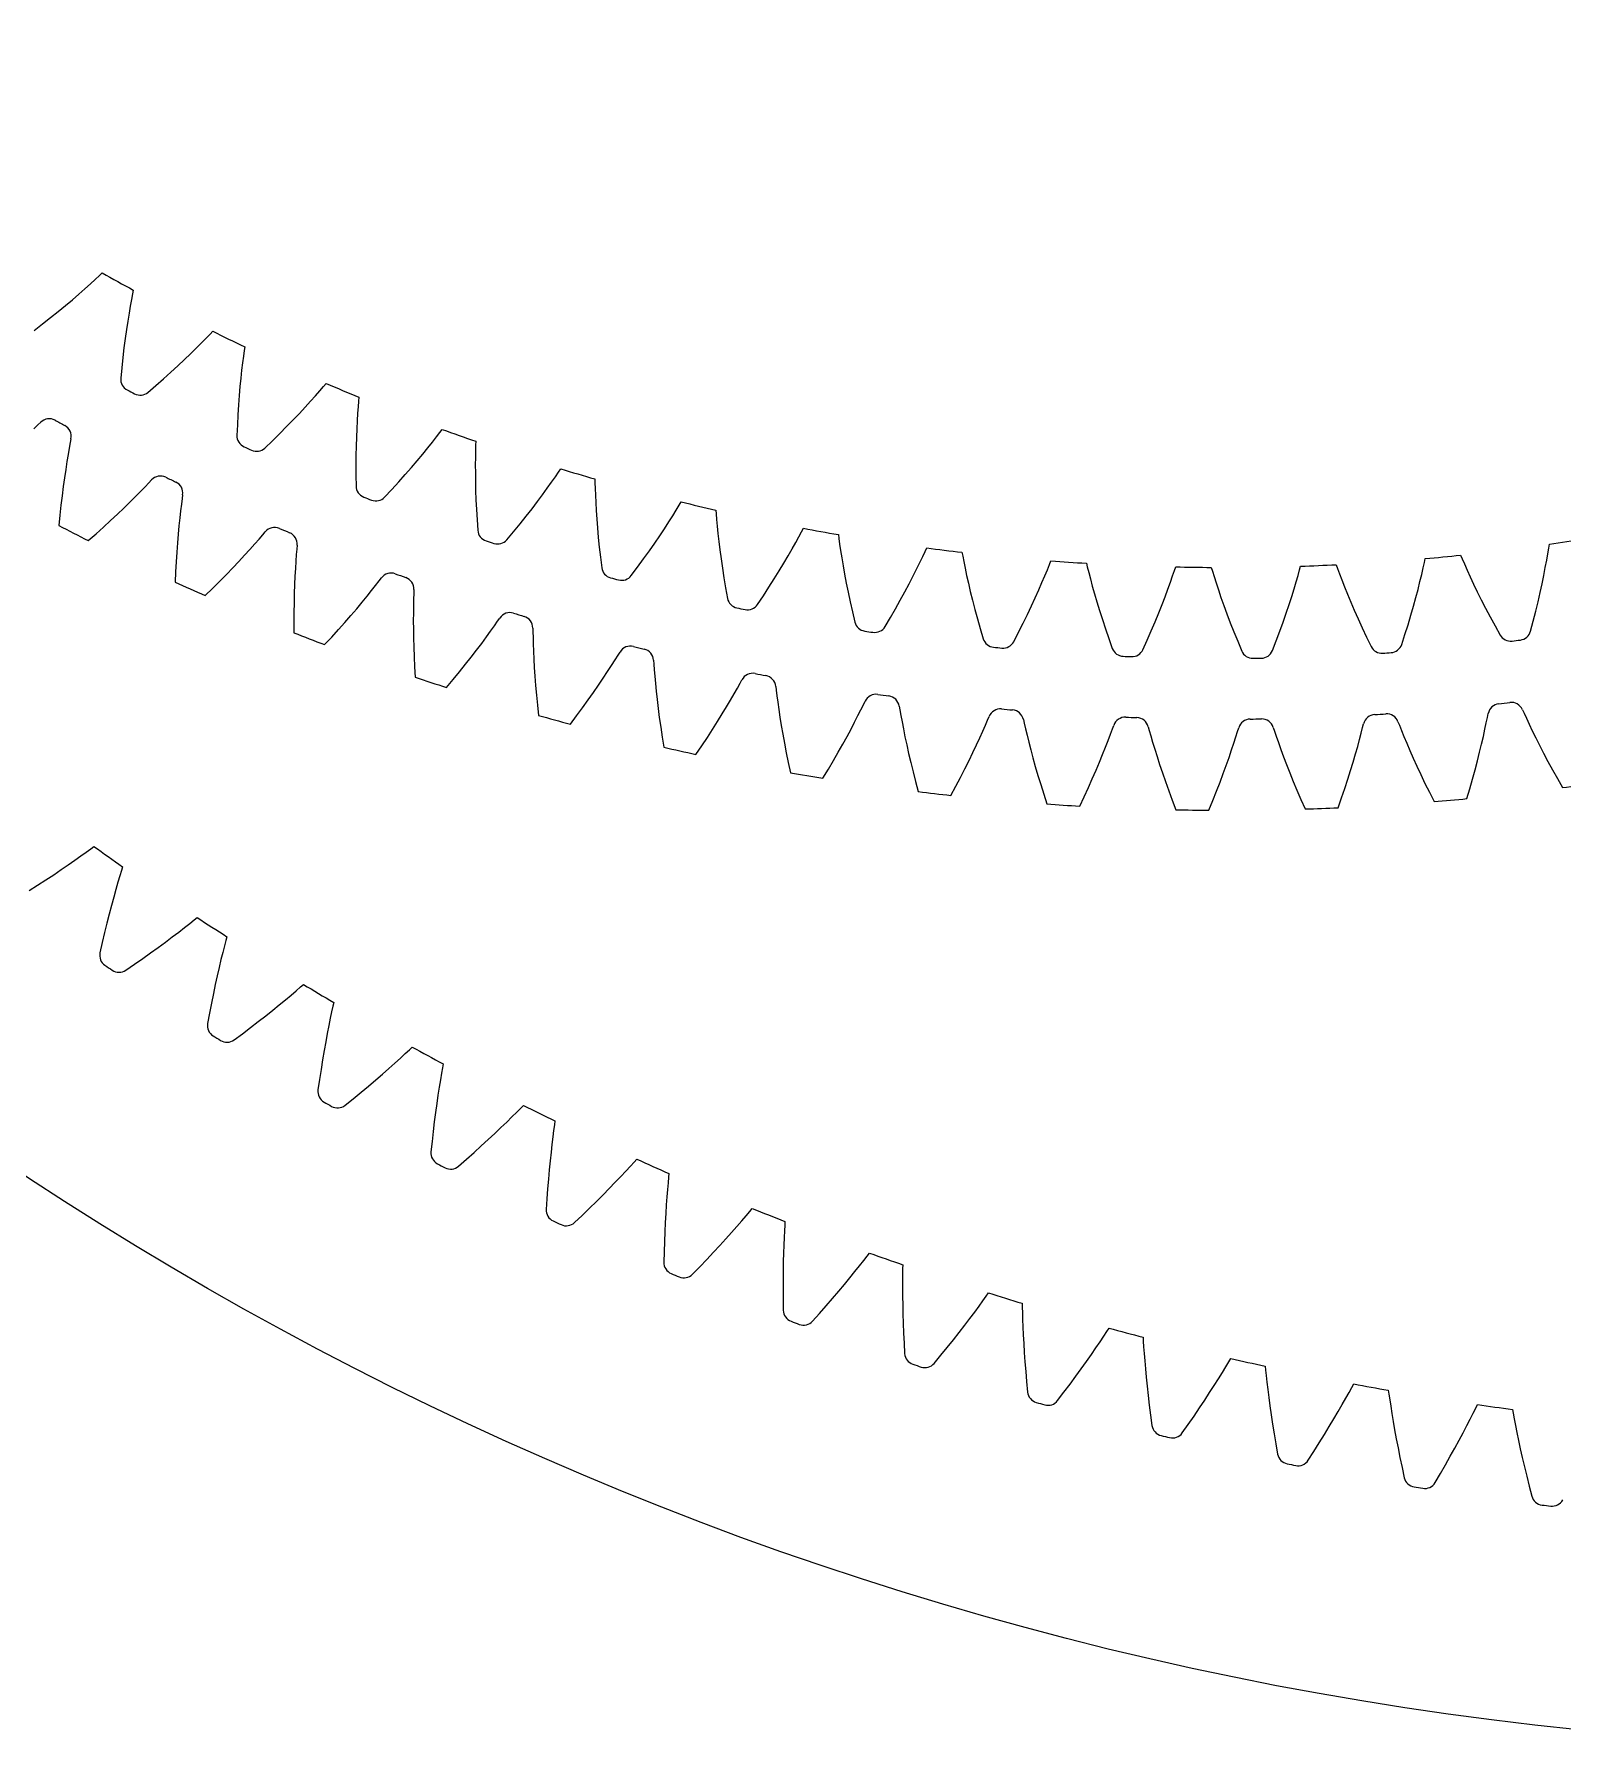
# Model space of a CAD drawing. Header units: millimetres. Extents: x -171 to 171, y -171 to 171.
# Drawn here: x -93.8 to -18.3, y -171.3 to -86.7 of the extents above; entities that cross this region are included whole.
import ezdxf

# ---------------------------------------------------------------- set-up
doc = ezdxf.new("R2010")
doc.units = ezdxf.units.MM

msp = doc.modelspace()

# ---------------------------------------------------------------- linework, layer by layer
at = {"layer": 'fixed_ring'}
for p, q in [((-91.271402, -127.067437), (-91.044057, -126.901667)), ((-91.044057, -126.901667), (-90.889363, -126.787711)), ((-92.507508, -127.935591), (-92.160746, -127.697453)), ((-92.160746, -127.697453), (-91.836834, -127.471285)), ((-91.836834, -127.471285), (-91.538772, -127.25987)), ((-91.538772, -127.25987), (-91.271402, -127.067437)), ((-89.472548, -127.791483), (-89.528756, -127.975214)), ((-93.666986, -128.703836), (-93.261938, -128.44018)), ((-93.261938, -128.44018), (-92.875068, -128.183683)), ((-92.875068, -128.183683), (-92.507508, -127.935591)), ((-89.702633, -128.560721), (-89.803242, -128.912026)), ((-89.609754, -128.244666), (-89.702633, -128.560721)), ((-89.528756, -127.975214), (-89.609754, -128.244666)), ((-94.089326, -128.973621), (-93.666986, -128.703836)), ((-89.909196, -129.292611), (-90.018865, -129.698721)), ((-89.803242, -128.912026), (-89.909196, -129.292611)), ((-90.131029, -130.127755), (-90.244718, -130.577792)), ((-90.018865, -129.698721), (-90.131029, -130.127755)), ((-85.92691, -130.420932), (-85.776868, -130.300917)), ((-90.359133, -131.047354), (-90.473595, -131.535261)), ((-90.244718, -130.577792), (-90.359133, -131.047354)), ((-87.011078, -131.260485), (-86.696413, -131.021619)), ((-86.696413, -131.021619), (-86.406992, -130.798521)), ((-86.406992, -130.798521), (-86.147484, -130.59561)), ((-86.147484, -130.59561), (-85.92691, -130.420932)), ((-90.473595, -131.535261), (-90.588705, -132.039735)), ((-88.476116, -132.325956), (-88.081871, -132.046405)), ((-88.081871, -132.046405), (-87.705504, -131.77473)), ((-87.705504, -131.77473), (-87.348098, -131.512221)), ((-87.348098, -131.512221), (-87.011078, -131.260485)), ((-84.520587, -132.025345), (-84.60715, -132.380372)), ((-84.440347, -131.705847), (-84.520587, -132.025345)), ((-84.370125, -131.433388), (-84.440347, -131.705847)), ((-84.321266, -131.247568), (-84.370125, -131.433388)), ((-89.313838, -132.905393), (-88.887397, -132.612318)), ((-88.887397, -132.612318), (-88.476116, -132.325956)), ((-84.69789, -132.764868), (-84.791327, -133.175018)), ((-84.60715, -132.380372), (-84.69789, -132.764868)), ((-84.886345, -133.608171), (-84.982052, -134.062373)), ((-84.791327, -133.175018), (-84.886345, -133.608171)), ((-80.887349, -133.917284), (-80.673894, -133.733976)), ((-80.673894, -133.733976), (-80.528743, -133.60809)), ((-85.077708, -134.536111), (-85.172683, -135.028184)), ((-84.982052, -134.062373), (-85.077708, -134.536111)), ((-82.050572, -134.880903), (-81.723827, -134.615968)), ((-81.723827, -134.615968), (-81.418908, -134.36478)), ((-81.418908, -134.36478), (-81.138585, -134.130352)), ((-81.138585, -134.130352), (-80.887349, -133.917284)), ((-79.036656, -134.496123), (-79.078089, -134.683738)), ((-85.172683, -135.028184), (-85.267646, -135.536836)), ((-83.145348, -135.738841), (-82.762528, -135.443837)), ((-82.762528, -135.443837), (-82.39726, -135.157414)), ((-82.39726, -135.157414), (-82.050572, -134.880903)), ((-79.204897, -135.281209), (-79.277277, -135.639397)), ((-79.137423, -134.958774), (-79.204897, -135.281209)), ((-79.078089, -134.683738), (-79.137423, -134.958774)), ((-83.959371, -136.351125), (-83.544919, -136.041328)), ((-83.544919, -136.041328), (-83.145348, -135.738841)), ((-79.352659, -136.027197), (-79.429716, -136.440737)), ((-79.277277, -135.639397), (-79.352659, -136.027197)), ((-79.507438, -136.877325), (-79.585012, -137.334973)), ((-79.429716, -136.440737), (-79.507438, -136.877325)), ((-75.741881, -137.250095), (-75.499315, -137.027208)), ((-75.499315, -137.027208), (-75.293316, -136.835558)), ((-75.293316, -136.835558), (-75.153284, -136.704001)), ((-79.661759, -137.81214), (-79.737095, -138.307599)), ((-79.585012, -137.334973), (-79.661759, -137.81214)), ((-76.623308, -138.03631), (-76.307354, -137.758595)), ((-76.307354, -137.758595), (-76.012662, -137.495483)), ((-76.012662, -137.495483), (-75.741881, -137.250095)), ((-73.709366, -137.998303), (-73.763968, -138.323166)), ((-73.661013, -137.721126), (-73.709366, -137.998303)), ((-73.627072, -137.532012), (-73.661013, -137.721126)), ((-79.737095, -138.307599), (-79.811761, -138.819624)), ((-77.68311, -138.937094), (-77.312321, -138.627104)), ((-77.312321, -138.627104), (-76.958729, -138.326386)), ((-76.958729, -138.326386), (-76.623308, -138.03631)), ((-73.82205, -138.683948), (-73.881955, -139.074439)), ((-73.763968, -138.323166), (-73.82205, -138.683948)), ((-78.472147, -139.581257), (-78.070339, -139.255228)), ((-78.070339, -139.255228), (-77.68311, -138.937094)), ((-73.94251, -139.490715), (-74.002814, -139.930049)), ((-73.881955, -139.074439), (-73.94251, -139.490715)), ((-69.793684, -139.720776), (-69.658993, -139.583755)), ((-74.062132, -140.390418), (-74.119848, -140.870259)), ((-74.002814, -139.930049), (-74.062132, -140.390418)), ((-70.770224, -140.683397), (-70.486225, -140.408777)), ((-70.486225, -140.408777), (-70.225414, -140.152818)), ((-70.225414, -140.152818), (-69.991901, -139.920464)), ((-69.991901, -139.920464), (-69.793684, -139.720776)), ((-68.127465, -140.540749), (-68.164759, -140.819629)), ((-68.101069, -140.350434), (-68.127465, -140.540749)), ((-74.175427, -141.368322), (-74.229677, -141.882911)), ((-74.119848, -140.870259), (-74.175427, -141.368322)), ((-71.739867, -141.591173), (-71.39851, -141.276636)), ((-71.39851, -141.276636), (-71.074887, -140.973454)), ((-71.074887, -140.973454), (-70.770224, -140.683397)), ((-68.206403, -141.146406), (-68.250096, -141.509212)), ((-68.164759, -140.819629), (-68.206403, -141.146406)), ((-72.860842, -142.590683), (-72.472314, -142.248937)), ((-72.472314, -142.248937), (-72.098039, -141.91566)), ((-72.098039, -141.91566), (-71.739867, -141.591173)), ((-68.294429, -141.901775), (-68.338386, -142.32013)), ((-68.250096, -141.509212), (-68.294429, -141.901775)), ((-64.183694, -142.385066), (-64.054557, -142.242799)), ((-68.381176, -142.761513), (-68.422145, -143.223877)), ((-68.338386, -142.32013), (-68.381176, -142.761513)), ((-64.848335, -143.100056), (-64.597906, -142.833931)), ((-64.597906, -142.833931), (-64.373815, -142.592476)), ((-64.373815, -142.592476), (-64.183694, -142.385066)), ((-62.467384, -142.946934), (-62.486192, -143.138147)), ((-68.460738, -143.705634), (-68.496471, -144.205512)), ((-68.422145, -143.223877), (-68.460738, -143.705634)), ((-65.725395, -144.003498), (-65.414082, -143.68769)), ((-65.414082, -143.68769), (-65.121191, -143.38575)), ((-65.121191, -143.38575), (-64.848335, -143.100056)), ((-62.54099, -143.746464), (-62.570224, -144.11072)), ((-62.51237, -143.41829), (-62.54099, -143.746464)), ((-62.486192, -143.138147), (-62.51237, -143.41829)), ((-68.496471, -144.205512), (-68.530221, -144.721851)), ((-66.759695, -145.017721), (-66.398966, -144.669828)), ((-66.398966, -144.669828), (-66.053977, -144.331358)), ((-66.053977, -144.331358), (-65.725395, -144.003498)), ((-62.598915, -144.504736), (-62.626206, -144.924507)), ((-62.570224, -144.11072), (-62.598915, -144.504736)), ((-58.472216, -144.824216), (-58.348837, -144.676927)), ((-67.13433, -145.374644), (-66.759695, -145.017721)), ((-62.651413, -145.367243), (-62.673968, -145.83087)), ((-62.626206, -144.924507), (-62.651413, -145.367243)), ((-59.369189, -145.86138), (-59.107906, -145.565065)), ((-59.107906, -145.565065), (-58.868255, -145.289194)), ((-58.868255, -145.289194), (-58.653941, -145.039021)), ((-58.653941, -145.039021), (-58.472216, -144.824216)), ((-56.746117, -145.509215), (-56.761136, -145.790177)), ((-56.734925, -145.317405), (-56.746117, -145.509215)), ((-62.693377, -146.31378), (-62.709209, -146.814684)), ((-62.673968, -145.83087), (-62.693377, -146.31378)), ((-59.948355, -146.502661), (-59.649843, -146.174726)), ((-59.649843, -146.174726), (-59.369189, -145.86138)), ((-56.776686, -146.119229), (-56.791416, -146.48436)), ((-56.761136, -145.790177), (-56.776686, -146.119229)), ((-62.709209, -146.814684), (-62.722404, -147.331956)), ((-60.941515, -147.557202), (-60.594902, -147.195243)), ((-60.594902, -147.195243), (-60.263643, -146.843325)), ((-60.263643, -146.843325), (-59.948355, -146.502661)), ((-56.815, -147.299729), (-56.822586, -147.743117)), ((-56.804419, -146.879204), (-56.815, -147.299729)), ((-56.791416, -146.48436), (-56.804419, -146.879204)), ((-53.045522, -147.514724), (-52.841323, -147.256229)), ((-52.841323, -147.256229), (-52.668282, -147.034369)), ((-52.668282, -147.034369), (-52.550856, -146.882291)), ((-61.301664, -147.928737), (-60.941515, -147.557202)), ((-56.822586, -147.743117), (-56.82669, -148.207274)), ((-53.791286, -148.43063), (-53.523311, -148.106374)), ((-53.523311, -148.106374), (-53.274016, -147.799905)), ((-53.274016, -147.799905), (-53.045522, -147.514724)), ((-50.920152, -147.93154), (-50.922607, -148.26095)), ((-50.916314, -147.650203), (-50.920152, -147.93154)), ((-50.912756, -147.4581), (-50.916314, -147.650203)), ((-56.82669, -148.207274), (-56.826886, -148.690574)), ((-56.826886, -148.690574), (-56.822791, -149.191711)), ((-54.37802, -149.123103), (-54.076525, -148.770173)), ((-54.076525, -148.770173), (-53.791286, -148.43063)), ((-50.922607, -148.26095), (-50.922809, -148.626378)), ((-50.922809, -148.626378), (-50.920104, -149.021427)), ((-50.920104, -149.021427), (-50.913958, -149.44204)), ((-46.945152, -149.240595), (-46.781068, -149.01203)), ((-46.781068, -149.01203), (-46.669781, -148.855405)), ((-56.822791, -149.191711), (-56.81541, -149.709099)), ((-55.372067, -150.248925), (-55.026975, -149.863366)), ((-55.026975, -149.863366), (-54.695026, -149.487912)), ((-54.695026, -149.487912), (-54.37802, -149.123103)), ((-50.913958, -149.44204), (-50.90391, -149.885379)), ((-47.592802, -150.117181), (-47.355888, -149.801043)), ((-47.355888, -149.801043), (-47.138913, -149.507004)), ((-47.138913, -149.507004), (-46.945152, -149.240595)), ((-45.010085, -149.365633), (-45.006002, -149.557725)), ((-45.006002, -149.557725), (-44.998651, -149.838993)), ((-44.998651, -149.838993), (-44.988009, -150.16824)), ((-50.90391, -149.885379), (-50.889558, -150.349332)), ((-50.889558, -150.349332), (-50.870539, -150.832258)), ((-48.119188, -150.802449), (-47.847674, -150.451834)), ((-47.847674, -150.451834), (-47.592802, -150.117181)), ((-44.988009, -150.16824), (-44.973682, -150.533387)), ((-44.973682, -150.533387), (-44.955274, -150.928016)), ((-40.819884, -150.754073), (-40.714912, -150.593147)), ((-50.870539, -150.832258), (-50.846524, -151.332836)), ((-50.846524, -151.332836), (-50.81858, -151.849522)), ((-49.025425, -151.932564), (-48.708666, -151.54421)), ((-48.708666, -151.54421), (-48.406413, -151.167087)), ((-48.406413, -151.167087), (-48.119188, -150.802449)), ((-44.955274, -150.928016), (-44.93241, -151.348052)), ((-44.93241, -151.348052), (-44.904745, -151.790641)), ((-41.362881, -151.565315), (-41.157767, -151.262882)), ((-41.157767, -151.262882), (-40.974751, -150.98898)), ((-40.974751, -150.98898), (-40.819884, -150.754073)), ((-39.036242, -151.036988), (-39.024526, -151.228767)), ((-39.024526, -151.228767), (-39.005999, -151.509519)), ((-39.005999, -151.509519), (-38.982275, -151.838083)), ((-49.354916, -152.331538), (-49.025425, -151.932564)), ((-44.904745, -151.790641), (-44.871959, -152.253657)), ((-44.871959, -152.253657), (-44.833756, -152.735445)), ((-42.085765, -152.596276), (-41.828405, -152.235143)), ((-41.828405, -152.235143), (-41.587039, -151.890622)), ((-41.587039, -151.890622), (-41.362881, -151.565315)), ((-38.982275, -151.838083), (-38.953443, -152.202372)), ((-38.953443, -152.202372), (-38.91936, -152.595957)), ((-34.93956, -152.498621), (-34.794155, -152.257743)), ((-34.794155, -152.257743), (-34.695664, -152.092771)), ((-44.833756, -152.735445), (-44.789859, -153.234672)), ((-44.789859, -153.234672), (-44.741395, -153.749839)), ((-42.645287, -153.360886), (-42.358267, -152.972044)), ((-42.358267, -152.972044), (-42.085765, -152.596276)), ((-38.91936, -152.595957), (-38.879815, -153.014752)), ((-38.879815, -153.014752), (-38.834577, -153.455891)), ((-35.515518, -153.423892), (-35.30447, -153.089931)), ((-35.30447, -153.089931), (-35.111543, -152.779583)), ((-35.111543, -152.779583), (-34.93956, -152.498621)), ((-33.000676, -152.469523), (-32.981344, -152.660684)), ((-32.981344, -152.660684), (-32.951671, -152.940478)), ((-32.951671, -152.940478), (-32.914903, -153.267839)), ((-43.259725, -154.173284), (-42.946356, -153.761526)), ((-42.946356, -153.761526), (-42.645287, -153.360886)), ((-38.834577, -153.455891), (-38.783409, -153.917238)), ((-38.783409, -153.917238), (-38.726081, -154.397126)), ((-35.985796, -154.148816), (-35.742997, -153.777738)), ((-35.742997, -153.777738), (-35.515518, -153.423892)), ((-32.914903, -153.267839), (-32.871611, -153.630693)), ((-32.871611, -153.630693), (-32.821907, -154.022612)), ((-32.821907, -154.022612), (-32.765744, -154.439504)), ((-29.190236, -154.372481), (-29.0098, -154.054707)), ((-29.0098, -154.054707), (-28.849123, -153.76713)), ((-28.849123, -153.76713), (-28.713409, -153.520662)), ((-28.713409, -153.520662), (-28.621555, -153.351904)), ((-26.912929, -153.660972), (-26.886012, -153.851213)), ((-26.886012, -153.851213), (-26.845238, -154.129606)), ((-38.726081, -154.397126), (-38.662371, -154.894213)), ((-38.662371, -154.894213), (-38.593464, -155.407045)), ((-36.79938, -155.347359), (-36.514477, -154.935066)), ((-36.514477, -154.935066), (-36.243143, -154.535121)), ((-36.243143, -154.535121), (-35.985796, -154.148816)), ((-32.765744, -154.439504), (-32.703002, -154.878496)), ((-32.703002, -154.878496), (-32.633533, -155.337444)), ((-29.601071, -155.077177), (-29.38784, -154.714568)), ((-29.38784, -154.714568), (-29.190236, -154.372481)), ((-26.845238, -154.129606), (-26.795485, -154.455247)), ((-26.795485, -154.455247), (-26.737801, -154.816093)), ((-26.737801, -154.816093), (-26.672556, -155.205726)), ((-22.862186, -155.08624), (-22.71307, -154.792502)), ((-22.71307, -154.792502), (-22.587262, -154.540833)), ((-22.587262, -154.540833), (-22.502189, -154.368557)), ((-20.782626, -154.609451), (-20.748168, -154.798472)), ((-20.748168, -154.798472), (-20.696359, -155.075024)), ((-37.096131, -155.77125), (-36.79938, -155.347359)), ((-32.633533, -155.337444), (-32.557172, -155.814673)), ((-30.070711, -155.853846), (-29.828926, -155.457615)), ((-29.828926, -155.457615), (-29.601071, -155.077177)), ((-26.672556, -155.205726), (-26.599863, -155.620056)), ((-26.599863, -155.620056), (-26.519718, -156.056206)), ((-23.41234, -156.131408), (-23.213694, -155.760608)), ((-23.213694, -155.760608), (-23.029847, -155.410935)), ((-23.029847, -155.410935), (-22.862186, -155.08624)), ((-20.696359, -155.075024), (-20.633698, -155.398429)), ((-20.633698, -155.398429), (-20.561714, -155.756697)), ((-20.561714, -155.756697), (-20.481029, -156.143428)), ((-32.557172, -155.814673), (-32.47375, -156.308835)), ((-32.47375, -156.308835), (-32.38451, -156.818522)), ((-30.594217, -156.687556), (-30.32593, -156.264262)), ((-30.32593, -156.264262), (-30.070711, -155.853846)), ((-26.519718, -156.056206), (-26.432058, -156.512029)), ((-26.432058, -156.512029), (-26.336784, -156.985845)), ((-23.850731, -156.926134), (-23.62489, -156.520604)), ((-23.62489, -156.520604), (-23.41234, -156.131408)), ((-20.481029, -156.143428), (-20.391921, -156.55454)), ((-20.391921, -156.55454), (-20.294501, -156.987159)), ((-30.873881, -157.12291), (-30.594217, -156.687556)), ((-26.336784, -156.985845), (-26.233782, -157.4763)), ((-26.233782, -157.4763), (-26.124348, -157.982036)), ((-24.340678, -157.779998), (-24.089432, -157.346373)), ((-24.089432, -157.346373), (-23.850731, -156.926134)), ((-20.294501, -156.987159), (-20.188788, -157.439137)), ((-20.188788, -157.439137), (-20.074752, -157.90879)), ((-24.602813, -158.226126), (-24.340678, -157.779998)), ((-20.074752, -157.90879), (-19.952333, -158.394762)), ((-19.952333, -158.394762), (-19.822879, -158.895748))]:
    msp.add_line(p, q, dxfattribs=at)
for centre, radius, start, end in [((0, 0), 156, 234.364678, 235.002411), ((0, 0), 156, 236.643159, 237.280892), ((-90.00198, -132.165251), 0.6, 167.924982, 235.745894), ((0, 0), 160.5, 235.745894, 235.899676), ((-89.646924, -132.406341), 0.6, 235.899676, 303.720588), ((0, 0), 156, 238.92164, 239.559373), ((-84.676395, -135.638926), 0.6, 170.203463, 238.024375), ((0, 0), 160.5, 238.024375, 238.178157), ((-84.312034, -135.865709), 0.6, 238.178157, 305.999069), ((0, 0), 156, 241.200121, 241.837854), ((-79.216918, -138.898128), 0.6, 172.481944, 240.302856), ((0, 0), 160.5, 240.302856, 240.456638), ((-78.84383, -139.110246), 0.6, 240.456638, 308.27755), ((0, 0), 156, 243.478602, 244.116335), ((-73.632184, -141.937703), 0.6, 174.760425, 242.581337), ((0, 0), 156, 245.757083, 246.394816), ((0, 0), 160.5, 242.581337, 242.735119), ((-73.250957, -142.134821), 0.6, 242.735119, 310.556031), ((-67.931022, -144.752846), 0.6, 177.038906, 244.859818), ((0, 0), 156, 248.035564, 248.673297), ((0, 0), 160.5, 244.859818, 245.0136), ((-67.542259, -144.934651), 0.6, 245.0136, 312.834512), ((0, 0), 156, 250.314045, 250.951778), ((-62.122446, -147.339104), 0.6, 179.317387, 247.138299), ((0, 0), 160.5, 247.138299, 247.292081), ((-61.726764, -147.505311), 0.6, 247.292081, 315.112993), ((0, 0), 156, 252.592526, 253.230259), ((-56.215643, -149.69239), 0.6, 181.595868, 249.41678), ((0, 0), 160.5, 249.41678, 249.570562), ((-55.813665, -149.842733), 0.6, 249.570562, 317.391474), ((0, 0), 156, 254.871007, 255.50874), ((-50.219951, -151.80898), 0.6, 183.874349, 251.695261), ((0, 0), 160.5, 251.695261, 251.849043), ((-49.812314, -151.943224), 0.6, 251.849043, 319.669955), ((0, 0), 156, 257.149488, 257.787221), ((-44.144851, -153.68553), 0.6, 186.15283, 253.973742), ((0, 0), 156, 259.427969, 260.065702), ((0, 0), 160.5, 253.973742, 254.127524), ((-43.732199, -153.803462), 0.6, 254.127524, 321.948436), ((0, 0), 156, 261.70645, 262.344183), ((-37.999949, -155.319071), 0.6, 188.431311, 256.252223), ((-37.582935, -155.420504), 0.6, 256.406005, 324.226917), ((0, 0), 160.5, 256.252223, 256.406005), ((-31.794961, -156.707021), 0.6, 190.709792, 258.530704), ((0, 0), 160.5, 258.530704, 258.684486), ((-31.374244, -156.791795), 0.6, 258.684486, 326.505398), ((-25.539699, -157.847185), 0.6, 192.988273, 260.809185), ((-25.115944, -157.915165), 0.6, 260.962967, 328.783879), ((0, 0), 160.5, 260.809185, 260.962967), ((-19.244053, -158.73776), 0.6, 195.266754, 263.087666), ((-18.817931, -158.788839), 0.6, 263.241448, 331.06236), ((0, 0), 160.5, 263.087666, 263.241448)]:
    msp.add_arc(centre, radius, start, end, dxfattribs=at)
at = {"layer": 'outer'}
msp.add_circle((0, 0), 171.326572, dxfattribs=at)
at = {"layer": 'thin_ring_external'}
for p, q in [((-93.655137, -105.95829), (-93.516293, -105.82913)), ((-93.855875, -106.148371), (-93.655137, -105.95829)), ((-92.021755, -106.641834), (-92.054696, -106.828582)), ((-92.161626, -107.419265), (-92.221156, -107.773736)), ((-92.105129, -107.100397), (-92.161626, -107.419265)), ((-92.054696, -106.828582), (-92.105129, -107.100397)), ((-92.281884, -108.157785), (-92.342506, -108.567613)), ((-92.221156, -107.773736), (-92.281884, -108.157785)), ((-92.402013, -109.000581), (-92.459582, -109.454737)), ((-92.342506, -108.567613), (-92.402013, -109.000581)), ((-88.584458, -109.247681), (-88.359102, -109.015122)), ((-88.359102, -109.015122), (-88.168332, -108.81504)), ((-88.168332, -108.81504), (-88.036263, -108.678959)), ((-92.514521, -109.928568), (-92.566231, -110.420866)), ((-92.459582, -109.454737), (-92.514521, -109.928568)), ((-89.725342, -110.368722), (-89.409268, -110.066894)), ((-89.409268, -110.066894), (-89.112603, -109.777716)), ((-89.112603, -109.777716), (-88.836895, -109.503551)), ((-88.836895, -109.503551), (-88.584458, -109.247681)), ((-86.562028, -109.876512), (-86.60217, -110.197849)), ((-86.525541, -109.602477), (-86.562028, -109.876512)), ((-86.502178, -109.41429), (-86.525541, -109.602477)), ((-92.566231, -110.420866), (-92.614182, -110.930636)), ((-90.411592, -111.003449), (-90.059723, -110.681389)), ((-90.059723, -110.681389), (-89.725342, -110.368722)), ((-86.643523, -110.554898), (-86.684562, -110.941546)), ((-86.60217, -110.197849), (-86.643523, -110.554898)), ((-91.16541, -111.671154), (-90.780319, -111.333708)), ((-90.780319, -111.333708), (-90.411592, -111.003449)), ((-86.724179, -111.353935), (-86.7615, -111.789377)), ((-86.684562, -110.941546), (-86.724179, -111.353935)), ((-82.936309, -111.841227), (-82.723122, -111.597466)), ((-82.723122, -111.597466), (-82.542816, -111.387903)), ((-82.542816, -111.387903), (-82.417868, -111.245256)), ((-86.795805, -112.24588), (-86.826478, -112.721898)), ((-86.7615, -111.789377), (-86.795805, -112.24588)), ((-83.718213, -112.701487), (-83.436701, -112.397538)), ((-83.436701, -112.397538), (-83.175352, -112.109653)), ((-83.175352, -112.109653), (-82.936309, -111.841227)), ((-80.884409, -112.365972), (-80.908091, -112.688939)), ((-80.861961, -112.090432), (-80.884409, -112.365972)), ((-80.848238, -111.901298), (-80.861961, -112.090432)), ((-86.852984, -113.216194), (-86.874844, -113.727748)), ((-86.826478, -112.721898), (-86.852984, -113.216194)), ((-84.671408, -113.688), (-84.336443, -113.348394)), ((-84.336443, -113.348394), (-84.018463, -113.01906)), ((-84.018463, -113.01906), (-83.718213, -112.701487)), ((-80.952402, -113.435874), (-80.97091, -113.849747)), ((-80.931158, -113.047634), (-80.952402, -113.435874)), ((-80.908091, -112.688939), (-80.931158, -113.047634)), ((-85.39015, -114.393325), (-85.022792, -114.036656)), ((-85.022792, -114.036656), (-84.671408, -113.688)), ((-80.985949, -114.286527), (-80.996899, -114.744186)), ((-80.97091, -113.849747), (-80.985949, -114.286527)), ((-77.388124, -114.423275), (-77.163099, -114.142993)), ((-77.163099, -114.142993), (-76.962637, -113.888664)), ((-76.962637, -113.888664), (-76.793267, -113.670168)), ((-76.793267, -113.670168), (-76.675765, -113.521328)), ((-75.078733, -114.285955), (-75.087082, -114.562283)), ((-75.074685, -114.096367), (-75.078733, -114.285955)), ((-80.996899, -114.744186), (-81.003227, -115.22115)), ((-78.183701, -115.374545), (-77.900058, -115.042056)), ((-77.900058, -115.042056), (-77.634433, -114.724129)), ((-77.634433, -114.724129), (-77.388124, -114.423275)), ((-75.094242, -114.886038), (-75.098964, -115.245442)), ((-75.087082, -114.562283), (-75.094242, -114.886038)), ((-81.003227, -115.22115), (-81.004458, -115.716154)), ((-81.004458, -115.716154), (-81.00017, -116.228157)), ((-78.801638, -116.075952), (-78.48445, -115.719685)), ((-78.48445, -115.719685), (-78.183701, -115.374545)), ((-75.098964, -115.245442), (-75.100356, -115.63426)), ((-75.100356, -115.63426), (-75.097708, -116.048539)), ((-71.279891, -116.146973), (-71.092676, -115.88274)), ((-71.092676, -115.88274), (-70.934683, -115.655881)), ((-70.934683, -115.655881), (-70.824935, -115.501235)), ((-69.196581, -115.993772), (-69.190943, -116.183319)), ((-79.483428, -116.817056), (-79.13476, -116.442095)), ((-79.13476, -116.442095), (-78.801638, -116.075952)), ((-75.097708, -116.048539), (-75.090425, -116.485517)), ((-75.090425, -116.485517), (-75.077993, -116.943138)), ((-71.969982, -117.082492), (-71.720937, -116.751417)), ((-71.720937, -116.751417), (-71.490311, -116.438379)), ((-71.490311, -116.438379), (-71.279891, -116.146973)), ((-69.190943, -116.183319), (-69.185172, -116.459713)), ((-69.185172, -116.459713), (-69.175792, -116.783411)), ((-69.175792, -116.783411), (-69.162157, -117.142588)), ((-75.077993, -116.943138), (-75.059958, -117.419802)), ((-75.059958, -117.419802), (-75.035913, -117.914224)), ((-72.519011, -117.789077), (-72.236277, -117.429031)), ((-72.236277, -117.429031), (-71.969982, -117.082492)), ((-69.162157, -117.142588), (-69.143694, -117.53097)), ((-69.143694, -117.53097), (-69.119895, -117.944573)), ((-65.302032, -117.847939), (-65.128554, -117.574491)), ((-65.128554, -117.574491), (-64.982351, -117.339861)), ((-64.982351, -117.339861), (-64.880642, -117.179813)), ((-63.229263, -117.588562), (-63.213954, -117.777575)), ((-75.035913, -117.914224), (-75.005486, -118.42534)), ((-73.131587, -118.54375), (-72.817594, -118.161076)), ((-72.817594, -118.161076), (-72.519011, -117.789077)), ((-69.119895, -117.944573), (-69.090309, -118.380609)), ((-69.090309, -118.380609), (-69.054527, -118.836998)), ((-65.943455, -118.817474), (-65.71164, -118.474115)), ((-65.71164, -118.474115), (-65.497299, -118.149709)), ((-65.497299, -118.149709), (-65.302032, -117.847939)), ((-63.213954, -117.777575), (-63.194078, -118.053313)), ((-63.194078, -118.053313), (-63.168181, -118.37611)), ((-63.168181, -118.37611), (-63.136224, -118.734122)), ((-73.460653, -118.936025), (-73.131587, -118.54375)), ((-69.054527, -118.836998), (-69.012177, -119.31212)), ((-69.012177, -119.31212), (-68.962918, -119.804669)), ((-66.45569, -119.551171), (-66.191709, -119.177158)), ((-66.191709, -119.177158), (-65.943455, -118.817474)), ((-63.136224, -118.734122), (-63.097954, -119.121055)), ((-63.097954, -119.121055), (-63.053068, -119.532903)), ((-59.424723, -119.552799), (-59.245119, -119.241453)), ((-59.245119, -119.241453), (-59.085829, -118.959504)), ((-59.085829, -118.959504), (-58.951797, -118.717714)), ((-58.951797, -118.717714), (-58.858394, -118.552682)), ((-57.188298, -118.876578), (-57.163358, -119.064562)), ((-57.163358, -119.064562), (-57.129428, -119.338926)), ((-57.129428, -119.338926), (-57.087083, -119.659979)), ((-68.962918, -119.804669), (-68.906433, -120.313564)), ((-67.028932, -120.336138), (-66.734889, -119.93793)), ((-66.734889, -119.93793), (-66.45569, -119.551171)), ((-63.053068, -119.532903), (-63.001256, -119.96686)), ((-63.001256, -119.96686), (-62.942217, -120.420827)), ((-59.8362, -120.242475), (-59.622219, -119.887726)), ((-59.622219, -119.887726), (-59.424723, -119.552799)), ((-57.087083, -119.659979), (-57.036887, -120.015893)), ((-57.036887, -120.015893), (-56.97891, -120.400366)), ((-53.124954, -120.323879), (-52.980268, -120.034165)), ((-52.980268, -120.034165), (-52.858757, -119.785847)), ((-52.858757, -119.785847), (-52.773901, -119.61626)), ((-51.089446, -119.854458), (-51.05494, -120.040923)), ((-51.05494, -120.040923), (-51.007045, -120.313196)), ((-22.015977, -120.411791), (-21.97672, -120.226268)), ((-20.286731, -120.031167), (-20.206234, -120.202865)), ((-20.206234, -120.202865), (-20.091104, -120.454205)), ((-67.337539, -120.744704), (-67.028932, -120.336138)), ((-62.942217, -120.420827), (-62.875662, -120.893166)), ((-62.875662, -120.893166), (-62.801317, -121.382557)), ((-60.56939, -121.40188), (-60.310304, -121.00137)), ((-60.310304, -121.00137), (-60.065764, -120.614366)), ((-60.065764, -120.614366), (-59.8362, -120.242475)), ((-56.97891, -120.400366), (-56.913053, -120.809386)), ((-56.913053, -120.809386), (-56.839151, -121.24013)), ((-53.664151, -121.353776), (-53.468563, -120.988565)), ((-53.468563, -120.988565), (-53.288425, -120.64399)), ((-53.288425, -120.64399), (-53.124954, -120.323879)), ((-51.007045, -120.313196), (-50.948362, -120.631669)), ((-50.948362, -120.631669), (-50.880059, -120.984555)), ((-50.880059, -120.984555), (-50.802526, -121.365567)), ((-46.957502, -121.092395), (-46.827798, -120.79567)), ((-46.827798, -120.79567), (-46.719124, -120.541472)), ((-46.719124, -120.541472), (-46.643039, -120.367774)), ((-44.948618, -120.519651), (-44.904636, -120.704111)), ((-44.904636, -120.704111), (-44.842901, -120.973584)), ((-44.842901, -120.973584), (-44.768034, -121.288645)), ((-40.64447, -121.242033), (-40.548918, -120.982618)), ((-40.548918, -120.982618), (-40.481801, -120.805261)), ((-38.781836, -120.870422), (-38.728492, -121.052396)), ((-38.728492, -121.052396), (-38.653079, -121.318365)), ((-34.364236, -121.108134), (-34.306262, -120.927582)), ((-32.605187, -120.905857), (-32.542621, -121.084869)), ((-28.249808, -121.185501), (-28.181212, -120.917693)), ((-28.181212, -120.917693), (-28.132533, -120.734416)), ((-26.434786, -120.625861), (-26.363162, -120.801446)), ((-26.363162, -120.801446), (-26.261016, -121.058337)), ((-26.261016, -121.058337), (-26.138932, -121.358277)), ((-22.2149, -121.350649), (-22.137607, -120.999623)), ((-22.137607, -120.999623), (-22.07081, -120.682753)), ((-22.07081, -120.682753), (-22.015977, -120.411791)), ((-20.091104, -120.454205), (-19.953865, -120.74752)), ((-19.953865, -120.74752), (-19.798622, -121.071702)), ((-19.798622, -121.071702), (-19.627343, -121.420765)), ((-62.801317, -121.382557), (-62.718922, -121.887905)), ((-61.130061, -122.238373), (-60.842717, -121.814582)), ((-60.842717, -121.814582), (-60.56939, -121.40188)), ((-56.839151, -121.24013), (-56.757009, -121.690491)), ((-56.757009, -121.690491), (-56.666423, -122.158816)), ((-54.098886, -122.13589), (-53.874426, -121.736904)), ((-53.874426, -121.736904), (-53.664151, -121.353776)), ((-50.802526, -121.365567), (-50.71587, -121.77069)), ((-50.71587, -121.77069), (-50.62007, -122.1971)), ((-47.443408, -122.14848), (-47.266723, -121.773758)), ((-47.266723, -121.773758), (-47.104415, -121.420435)), ((-47.104415, -121.420435), (-46.957502, -121.092395)), ((-44.768034, -121.288645), (-44.681801, -121.637583)), ((-44.681801, -121.637583), (-44.584914, -122.014139)), ((-41.032882, -122.241257), (-40.888826, -121.880108)), ((-40.888826, -121.880108), (-40.758854, -121.544994)), ((-40.758854, -121.544994), (-40.64447, -121.242033)), ((-38.653079, -121.318365), (-38.562222, -121.629192)), ((-38.562222, -121.629192), (-38.458284, -121.973272)), ((-34.657874, -122.021809), (-34.545183, -121.680496)), ((-34.545183, -121.680496), (-34.446417, -121.37209)), ((-34.446417, -121.37209), (-34.364236, -121.108134)), ((-32.542621, -121.084869), (-32.453726, -121.346641)), ((-32.453726, -121.346641), (-32.347116, -121.652423)), ((-32.347116, -121.652423), (-32.225745, -121.990747)), ((-28.534286, -122.219128), (-28.427814, -121.845169)), ((-28.427814, -121.845169), (-28.332698, -121.498547)), ((-28.332698, -121.498547), (-28.249808, -121.185501)), ((-26.138932, -121.358277), (-26.000444, -121.689962)), ((-26.000444, -121.689962), (-25.847212, -122.047315)), ((-22.399112, -122.132335), (-22.302139, -121.729557)), ((-22.302139, -121.729557), (-22.2149, -121.350649)), ((-19.627343, -121.420765), (-19.441146, -121.790852)), ((-19.441146, -121.790852), (-19.240723, -122.179225)), ((-56.666423, -122.158816), (-56.567187, -122.643773)), ((-56.567187, -122.643773), (-56.459096, -123.144254)), ((-54.589082, -122.975227), (-54.337184, -122.549107)), ((-54.337184, -122.549107), (-54.098886, -122.13589)), ((-50.62007, -122.1971), (-50.51504, -122.642678)), ((-50.51504, -122.642678), (-50.400659, -123.105767)), ((-47.837641, -122.951771), (-47.633847, -122.541844)), ((-47.633847, -122.541844), (-47.443408, -122.14848)), ((-44.584914, -122.014139), (-44.477686, -122.414309)), ((-44.477686, -122.414309), (-44.360238, -122.835271)), ((-41.360308, -123.027087), (-41.190203, -122.624512)), ((-41.190203, -122.624512), (-41.032882, -122.241257)), ((-38.458284, -121.973272), (-38.342297, -122.34439)), ((-38.342297, -122.34439), (-38.214775, -122.738563)), ((-38.214775, -122.738563), (-38.075986, -123.152978)), ((-34.920848, -122.780631), (-34.783301, -122.389843)), ((-34.783301, -122.389843), (-34.657874, -122.021809)), ((-32.225745, -121.990747), (-32.09096, -122.355458)), ((-32.09096, -122.355458), (-31.943478, -122.742606)), ((-31.943478, -122.742606), (-31.78371, -123.149394)), ((-28.779859, -123.034254), (-28.651699, -122.616429)), ((-28.651699, -122.616429), (-28.534286, -122.219128)), ((-25.847212, -122.047315), (-25.680155, -122.426427)), ((-25.680155, -122.426427), (-25.499824, -122.824527)), ((-22.622146, -122.998909), (-22.505771, -122.556158)), ((-22.505771, -122.556158), (-22.399112, -122.132335)), ((-19.240723, -122.179225), (-19.026526, -122.583813)), ((-19.026526, -122.583813), (-18.798859, -123.002981)), ((-54.854411, -123.413137), (-54.589082, -122.975227)), ((-50.400659, -123.105767), (-50.27679, -123.585024)), ((-50.27679, -123.585024), (-50.143285, -124.079333)), ((-48.284341, -123.815043), (-48.05453, -123.376616)), ((-48.05453, -123.376616), (-47.837641, -122.951771)), ((-44.360238, -122.835271), (-44.232593, -123.274905)), ((-44.232593, -123.274905), (-44.094716, -123.73155)), ((-41.737818, -123.882251), (-41.542905, -123.446885)), ((-41.542905, -123.446885), (-41.360308, -123.027087)), ((-38.075986, -123.152978), (-37.92606, -123.585522)), ((-37.92606, -123.585522), (-37.765046, -124.03453)), ((-35.403527, -124.06469), (-35.231099, -123.61994)), ((-35.231099, -123.61994), (-35.070175, -123.191367)), ((-35.070175, -123.191367), (-34.920848, -122.780631)), ((-31.78371, -123.149394), (-31.611893, -123.573718)), ((-31.611893, -123.573718), (-31.428162, -124.013919)), ((-29.068184, -123.923459), (-28.91869, -123.470485)), ((-28.91869, -123.470485), (-28.779859, -123.034254)), ((-25.499824, -122.824527), (-25.306565, -123.239524)), ((-25.306565, -123.239524), (-25.100597, -123.66977)), ((-22.884385, -123.934863), (-22.748316, -123.458926)), ((-22.748316, -123.458926), (-22.622146, -122.998909)), ((-18.798859, -123.002981), (-18.557926, -123.435395)), ((-18.557926, -123.435395), (-18.303866, -123.879938)), ((-48.526964, -124.265929), (-48.284341, -123.815043)), ((-44.094716, -123.73155), (-43.946537, -124.203856)), ((-43.946537, -124.203856), (-43.787967, -124.690704)), ((-42.164227, -124.794527), (-41.944943, -124.331839)), ((-41.944943, -124.331839), (-41.737818, -123.882251)), ((-37.765046, -124.03453), (-37.592944, -124.498655)), ((-35.587426, -124.524268), (-35.403527, -124.06469)), ((-31.428162, -124.013919), (-31.232587, -124.468651)), ((-31.232587, -124.468651), (-31.02519, -124.936788)), ((-29.399329, -124.874467), (-29.228377, -124.391828)), ((-29.228377, -124.391828), (-29.068184, -123.923459)), ((-25.100597, -123.66977), (-24.882058, -124.113922)), ((-24.882058, -124.113922), (-24.651029, -124.570859)), ((-23.03047, -124.425602), (-22.884385, -123.934863)), ((-37.592944, -124.498655), (-37.409722, -124.976771)), ((-35.782799, -124.997549), (-35.587426, -124.524268))]:
    msp.add_line(p, q, dxfattribs=at)
for centre, radius, start, end in [((-93.094295, -106.255649), 0.6, 61.332774, 134.694734), ((-35, 0), 120.5, 241.332774, 241.594055), ((-92.609144, -106.519465), 0.6, 348.232095, 61.594055), ((-87.593038, -109.083374), 0.6, 64.259603, 137.621564), ((-35, 0), 120.5, 244.259603, 244.520884), ((-87.095049, -109.322074), 0.6, 351.158924, 64.520884), ((-35, 0), 125, 242.553933, 243.299726), ((-81.954571, -111.626512), 0.6, 67.186433, 140.548393), ((-35, 0), 120.5, 247.186433, 247.447714), ((-81.445044, -111.839474), 0.6, 354.085753, 67.447714), ((-76.193606, -113.87843), 0.6, 70.113262, 143.475222), ((-35, 0), 120.5, 250.113262, 250.374543), ((-35, 0), 125, 245.480762, 246.226555), ((-75.673869, -114.065097), 0.6, 357.012583, 70.374543), ((-70.325171, -115.833252), 0.6, 73.040091, 146.402051), ((-35, 0), 120.5, 253.040091, 253.301372), ((-69.796581, -115.993137), 0.6, 359.939412, 73.301372), ((-35, 0), 125, 248.407592, 249.153384), ((-64.364576, -117.485879), 0.6, 75.966921, 149.328881), ((-35, 0), 120.5, 255.966921, 256.228201), ((-63.828512, -117.618565), 0.6, 2.866241, 76.228201), ((-35, 0), 125, 251.334421, 252.080213), ((-58.327373, -118.831998), 0.6, 78.89375, 152.25571), ((-35, 0), 120.5, 258.89375, 259.155031), ((-57.785234, -118.937139), 0.6, 5.793071, 79.155031), ((-52.229312, -119.868098), 0.6, 81.820579, 155.182539), ((-35, 0), 120.5, 261.820579, 262.08186), ((-51.682511, -119.94542), 0.6, 8.7199, 82.08186), ((-46.086301, -120.591475), 0.6, 84.747408, 158.109368), ((-35, 0), 120.5, 264.747408, 265.008689), ((-45.536265, -120.640777), 0.6, 11.646729, 85.008689), ((-26.997056, -120.835272), 0.6, 20.427217, 93.789177), ((-21.386172, -120.332347), 0.6, 96.454725, 169.816686), ((-35, 0), 120.5, 276.454725, 276.716006), ((-20.837575, -120.269014), 0.6, 23.354046, 96.716006), ((-35, 0), 125, 254.26125, 255.007043), ((-39.914367, -121.000244), 0.6, 87.674238, 161.036198), ((-35, 0), 120.5, 267.674238, 267.935518), ((-39.362531, -121.021396), 0.6, 14.573558, 87.935518), ((-33.729612, -121.093336), 0.6, 90.601067, 163.963027), ((-35, 0), 120.5, 270.601067, 270.862348), ((-33.177416, -121.086284), 0.6, 17.500388, 90.862348), ((-27.548172, -120.87051), 0.6, 93.527896, 166.889856), ((-35, 0), 120.5, 273.527896, 273.789177), ((-35, 0), 125, 257.188079, 257.933872), ((-35, 0), 125, 260.114909, 260.860701), ((-35, 0), 125, 263.041738, 263.78753), ((-35, 0), 125, 274.749055, 275.494847), ((-35, 0), 125, 277.675884, 278.421677), ((-35, 0), 125, 265.968567, 266.71436), ((-35, 0), 125, 268.895396, 269.641189), ((-35, 0), 125, 271.822226, 272.568018)]:
    msp.add_arc(centre, radius, start, end, dxfattribs=at)
at = {"layer": 'thin_ring_internal'}
for p, q in [((-91.333593, -99.235228), (-91.062098, -98.991014)), ((-91.062098, -98.991014), (-90.819708, -98.768664)), ((-90.819708, -98.768664), (-90.614506, -98.57707)), ((-90.614506, -98.57707), (-90.475373, -98.44533)), ((-92.288843, -100.057722), (-91.949057, -99.771355)), ((-91.949057, -99.771355), (-91.63008, -99.496414)), ((-91.63008, -99.496414), (-91.333593, -99.235228)), ((-89.029299, -99.759329), (-89.088924, -100.082806)), ((-88.975977, -99.483697), (-89.029299, -99.759329)), ((-88.938269, -99.295837), (-88.975977, -99.483697)), ((-93.422483, -100.96914), (-93.026351, -100.657929)), ((-93.026351, -100.657929), (-92.64824, -100.353726)), ((-92.64824, -100.353726), (-92.288843, -100.057722)), ((-89.151613, -100.442556), (-89.215405, -100.832496)), ((-89.088924, -100.082806), (-89.151613, -100.442556)), ((-93.834479, -101.287283), (-93.422483, -100.96914)), ((-89.278905, -101.248796), (-89.341031, -101.688798)), ((-89.215405, -100.832496), (-89.278905, -101.248796)), ((-85.342735, -101.669553), (-85.148301, -101.467038)), ((-85.148301, -101.467038), (-85.016571, -101.327897)), ((-89.400904, -102.150534), (-89.457784, -102.63248)), ((-89.341031, -101.688798), (-89.400904, -102.150534)), ((-86.415642, -102.73242), (-86.112156, -102.44047)), ((-86.112156, -102.44047), (-85.830374, -102.163483)), ((-85.830374, -102.163483), (-85.572621, -101.904807)), ((-85.572621, -101.904807), (-85.342735, -101.669553)), ((-83.462707, -102.282833), (-83.500898, -102.560966)), ((-83.435314, -102.093194), (-83.462707, -102.282833)), ((-89.511027, -103.133417), (-89.561717, -103.651477)), ((-89.457784, -102.63248), (-89.511027, -103.133417)), ((-87.08198, -103.352104), (-86.739284, -103.036915)), ((-86.739284, -103.036915), (-86.415642, -102.73242)), ((-83.585719, -103.249853), (-83.628122, -103.642694)), ((-83.542769, -102.887216), (-83.585719, -103.249853)), ((-83.500898, -102.560966), (-83.542769, -102.887216)), ((-88.215468, -104.349047), (-87.82146, -104.00888)), ((-87.82146, -104.00888), (-87.442914, -103.676501)), ((-87.442914, -103.676501), (-87.08198, -103.352104)), ((-83.668793, -104.061842), (-83.706798, -104.50458)), ((-83.628122, -103.642694), (-83.668793, -104.061842)), ((-79.715519, -104.267019), (-79.532435, -104.054189)), ((-79.532435, -104.054189), (-79.4085, -103.908061)), ((-83.741367, -104.968896), (-83.771843, -105.453229)), ((-83.706798, -104.50458), (-83.741367, -104.968896)), ((-80.441693, -105.078803), (-80.175458, -104.786842)), ((-80.175458, -104.786842), (-79.932215, -104.514476)), ((-79.932215, -104.514476), (-79.715519, -104.267019)), ((-77.804806, -104.776717), (-77.827751, -105.056521)), ((-77.78781, -104.585866), (-77.804806, -104.776717)), ((-83.771843, -105.453229), (-83.797651, -105.956326)), ((-81.360286, -106.042038), (-81.035313, -105.708606)), ((-81.035313, -105.708606), (-80.728783, -105.386891)), ((-80.728783, -105.386891), (-80.441693, -105.078803)), ((-77.874826, -105.749012), (-77.895713, -106.143583)), ((-77.851743, -105.384571), (-77.874826, -105.749012)), ((-77.827751, -105.056521), (-77.851743, -105.384571)), ((-83.797651, -105.956326), (-83.819974, -106.476381)), ((-82.062797, -106.738217), (-81.702966, -106.385662)), ((-81.702966, -106.385662), (-81.360286, -106.042038)), ((-77.913434, -106.564326), (-77.927205, -107.008478)), ((-77.895713, -106.143583), (-77.913434, -106.564326)), ((-74.157714, -106.812233), (-73.954855, -106.553311)), ((-73.954855, -106.553311), (-73.783666, -106.330801)), ((-73.783666, -106.330801), (-73.667896, -106.178123)), ((-82.43764, -107.099393), (-82.062797, -106.738217)), ((-77.936366, -107.473989), (-77.940348, -107.959264)), ((-77.927205, -107.008478), (-77.936366, -107.473989)), ((-74.905451, -107.726846), (-74.635614, -107.40354)), ((-74.635614, -107.40354), (-74.38572, -107.097475)), ((-74.38572, -107.097475), (-74.157714, -106.812233)), ((-72.026789, -107.238546), (-72.032831, -107.567416)), ((-72.019159, -106.957907), (-72.026789, -107.238546)), ((-72.01261, -106.766412), (-72.019159, -106.957907)), ((-77.940348, -107.959264), (-77.938643, -108.46302)), ((-75.500235, -108.415501), (-75.193956, -108.06482)), ((-75.193956, -108.06482), (-74.905451, -107.726846)), ((-72.032831, -107.567416), (-72.035978, -107.932574)), ((-72.035978, -107.932574), (-72.035286, -108.327697)), ((-72.035286, -108.327697), (-72.030004, -108.74878)), ((-68.077934, -108.521607), (-67.919152, -108.29008)), ((-67.919152, -108.29008), (-67.811892, -108.131308)), ((-77.938643, -108.46302), (-77.932534, -108.983518)), ((-76.51824, -109.530112), (-76.16368, -109.149005)), ((-76.16368, -109.149005), (-75.823639, -108.777326)), ((-75.823639, -108.777326), (-75.500235, -108.415501)), ((-72.030004, -108.74878), (-72.0195, -109.193022)), ((-72.0195, -109.193022), (-72.003227, -109.658338)), ((-68.711247, -109.407743), (-68.47844, -109.088488)), ((-68.47844, -109.088488), (-68.266351, -108.79122)), ((-68.266351, -108.79122), (-68.077934, -108.521607)), ((-66.12695, -108.628325), (-66.123031, -108.819892)), ((-66.123031, -108.819892), (-66.115325, -109.100529)), ((-66.115325, -109.100529), (-66.103399, -109.429238)), ((-72.003227, -109.658338), (-71.980701, -110.143106)), ((-69.232643, -110.098526), (-68.963026, -109.745301)), ((-68.963026, -109.745301), (-68.711247, -109.407743)), ((-66.103399, -109.429238), (-66.0866, -109.794023)), ((-66.0866, -109.794023), (-66.064332, -110.188519)), ((-62.102295, -110.166031), (-61.956394, -109.926179)), ((-61.956394, -109.926179), (-61.857964, -109.761787)), ((-71.980701, -110.143106), (-71.95149, -110.646017)), ((-71.95149, -110.646017), (-71.916965, -111.165405)), ((-70.141714, -111.234049), (-69.822477, -110.844355)), ((-69.822477, -110.844355), (-69.519315, -110.46541)), ((-69.519315, -110.46541), (-69.232643, -110.098526)), ((-66.064332, -110.188519), (-66.036063, -110.608685)), ((-66.036063, -110.608685), (-66.001314, -111.05169)), ((-62.686272, -111.08543), (-62.471246, -110.753938)), ((-62.471246, -110.753938), (-62.275708, -110.445531)), ((-62.275708, -110.445531), (-62.102295, -110.166031)), ((-60.148395, -110.166048), (-60.134021, -110.357116)), ((-60.134021, -110.357116), (-60.111001, -110.636913)), ((-60.111001, -110.636913), (-60.081142, -110.964481)), ((-70.474933, -111.63395), (-70.141714, -111.234049)), ((-66.001314, -111.05169), (-65.959655, -111.515424)), ((-65.959655, -111.515424), (-65.91069, -111.998238)), ((-63.169167, -111.803655), (-62.919242, -111.436234)), ((-62.919242, -111.436234), (-62.686272, -111.08543)), ((-60.081142, -110.964481), (-60.044447, -111.327803)), ((-60.044447, -111.327803), (-60.000669, -111.720495)), ((-60.000669, -111.720495), (-59.949497, -112.13849)), ((-56.203663, -111.77023), (-56.045773, -111.481677)), ((-56.045773, -111.481677), (-55.913187, -111.234215)), ((-55.913187, -111.234215), (-55.823882, -111.064693)), ((-54.094787, -111.374993), (-54.070001, -111.56499)), ((-54.070001, -111.56499), (-54.031735, -111.843113)), ((-65.91069, -111.998238), (-65.854059, -112.498804)), ((-65.854059, -112.498804), (-65.791223, -113.015531)), ((-64.014871, -112.987128), (-63.717392, -112.580582)), ((-63.717392, -112.580582), (-63.435376, -112.185647)), ((-63.435376, -112.185647), (-63.169167, -111.803655)), ((-59.949497, -112.13849), (-59.890609, -112.578937)), ((-59.890609, -112.578937), (-59.823687, -113.039703)), ((-56.792135, -112.794597), (-56.57867, -112.431594)), ((-56.57867, -112.431594), (-56.382068, -112.088855)), ((-56.382068, -112.088855), (-56.203663, -111.77023)), ((-54.031735, -111.843113), (-53.984032, -112.168561)), ((-53.984032, -112.168561), (-53.927552, -112.529338)), ((-53.927552, -112.529338), (-53.862395, -112.919053)), ((-50.068339, -112.761362), (-49.926442, -112.464618)), ((-49.926442, -112.464618), (-49.807567, -112.210284)), ((-49.807567, -112.210284), (-49.727652, -112.036138)), ((-47.984193, -112.251551), (-47.949068, -112.439911)), ((-47.949068, -112.439911), (-47.895672, -112.715529)), ((-25.127037, -112.751659), (-25.08678, -112.564329)), ((-23.338087, -112.396618), (-23.262959, -112.572882)), ((-23.262959, -112.572882), (-23.151076, -112.830368)), ((-19.086913, -112.645254), (-19.030338, -112.32123)), ((-19.030338, -112.32123), (-18.98449, -112.044256)), ((-18.98449, -112.044256), (-18.954523, -111.855007)), ((-64.325755, -113.404628), (-64.014871, -112.987128)), ((-59.823687, -113.039703), (-59.74843, -113.519123)), ((-57.266575, -113.571077), (-57.021623, -113.175119)), ((-57.021623, -113.175119), (-56.792135, -112.794597)), ((-53.862395, -112.919053), (-53.788473, -113.333629)), ((-53.788473, -113.333629), (-53.70562, -113.770203)), ((-50.599993, -113.816337), (-50.40667, -113.442218)), ((-50.40667, -113.442218), (-50.229078, -113.089254)), ((-50.229078, -113.089254), (-50.068339, -112.761362)), ((-47.895672, -112.715529), (-47.830267, -113.037887)), ((-47.830267, -113.037887), (-47.754169, -113.395041)), ((-47.754169, -113.395041), (-47.667828, -113.780616)), ((-44.030638, -113.752151), (-43.888044, -113.41597)), ((-43.888044, -113.41597), (-43.762564, -113.11192)), ((-43.762564, -113.11192), (-43.657756, -112.851474)), ((-43.657756, -112.851474), (-43.58747, -112.673224)), ((-41.834849, -112.793106), (-41.78949, -112.979267)), ((-41.78949, -112.979267), (-41.721122, -113.251558)), ((-41.721122, -113.251558), (-41.638212, -113.569863)), ((-37.681225, -113.7321), (-37.572535, -113.421651)), ((-37.572535, -113.421651), (-37.482106, -113.155871)), ((-37.482106, -113.155871), (-37.42166, -112.974048)), ((-35.665107, -112.998043), (-35.60965, -113.181449)), ((-35.60965, -113.181449), (-35.526514, -113.4496)), ((-35.526514, -113.4496), (-35.426345, -113.762902)), ((-31.466403, -113.708809), (-31.374829, -113.392888)), ((-31.374829, -113.392888), (-31.299049, -113.122566)), ((-31.299049, -113.122566), (-31.248622, -112.937714)), ((-29.49338, -112.865748), (-29.42799, -113.045852)), ((-29.42799, -113.045852), (-29.330335, -113.309063)), ((-29.330335, -113.309063), (-29.213206, -113.616428)), ((-25.347952, -113.701109), (-25.262127, -113.346167)), ((-25.262127, -113.346167), (-25.187942, -113.025716)), ((-25.187942, -113.025716), (-25.127037, -112.751659)), ((-23.151076, -112.830368), (-23.017337, -113.130877)), ((-23.017337, -113.130877), (-22.865615, -113.463037)), ((-19.314223, -113.804546), (-19.229004, -113.392143)), ((-19.229004, -113.392143), (-19.153227, -113.004354)), ((-19.153227, -113.004354), (-19.086913, -112.645254)), ((-59.74843, -113.519123), (-59.664547, -114.015849)), ((-59.664547, -114.015849), (-59.573586, -114.528374)), ((-57.801437, -114.403008), (-57.526603, -113.980824)), ((-57.526603, -113.980824), (-57.266575, -113.571077)), ((-53.70562, -113.770203), (-53.613636, -114.226628)), ((-53.613636, -114.226628), (-53.51231, -114.701222)), ((-51.031321, -114.617567), (-50.808358, -114.208823)), ((-50.808358, -114.208823), (-50.599993, -113.816337)), ((-47.667828, -113.780616), (-47.571376, -114.190537)), ((-47.571376, -114.190537), (-47.464806, -114.621935)), ((-44.361294, -114.498404), (-44.188689, -114.114286)), ((-44.188689, -114.114286), (-44.030638, -113.752151)), ((-41.638212, -113.569863), (-41.542723, -113.922328)), ((-41.542723, -113.922328), (-41.435455, -114.302613)), ((-41.435455, -114.302613), (-41.316762, -114.706655)), ((-37.943286, -114.445793), (-37.805246, -114.075566)), ((-37.805246, -114.075566), (-37.681225, -113.7321)), ((-35.426345, -113.762902), (-35.311751, -114.109627)), ((-35.311751, -114.109627), (-35.183876, -114.483486)), ((-31.689099, -114.435747), (-31.571483, -114.058535)), ((-31.571483, -114.058535), (-31.466403, -113.708809)), ((-29.213206, -113.616428), (-29.079849, -113.956377)), ((-29.079849, -113.956377), (-28.931748, -114.322695)), ((-25.552406, -114.491315), (-25.444794, -114.084181)), ((-25.444794, -114.084181), (-25.347952, -113.701109)), ((-22.865615, -113.463037), (-22.69773, -113.820721)), ((-22.69773, -113.820721), (-22.514698, -114.19998)), ((-22.514698, -114.19998), (-22.317131, -114.598011)), ((-19.513387, -114.692435), (-19.40897, -114.238694)), ((-19.40897, -114.238694), (-19.314223, -113.804546)), ((-58.089058, -114.836863), (-57.801437, -114.403008)), ((-53.51231, -114.701222), (-53.401427, -115.192627)), ((-51.519954, -115.477465), (-51.268585, -115.040902)), ((-51.268585, -115.040902), (-51.031321, -114.617567)), ((-47.464806, -114.621935), (-47.348034, -115.072655)), ((-47.348034, -115.072655), (-47.220942, -115.541008)), ((-44.748224, -115.321993), (-44.547915, -114.901683)), ((-44.547915, -114.901683), (-44.361294, -114.498404)), ((-41.316762, -114.706655), (-41.186792, -115.13159)), ((-41.186792, -115.13159), (-41.045581, -115.575261)), ((-38.258977, -115.251631), (-38.094657, -114.838763)), ((-38.094657, -114.838763), (-37.943286, -114.445793)), ((-35.183876, -114.483486), (-35.043295, -114.880444)), ((-35.043295, -114.880444), (-34.890314, -115.297647)), ((-31.960313, -115.257623), (-31.818784, -114.836397)), ((-31.818784, -114.836397), (-31.689099, -114.435747)), ((-28.931748, -114.322695), (-28.7697, -114.711384)), ((-28.7697, -114.711384), (-28.594164, -115.11961)), ((-28.594164, -115.11961), (-28.405411, -115.545235)), ((-25.79976, -115.367004), (-25.67072, -114.919641)), ((-25.67072, -114.919641), (-25.552406, -114.491315)), ((-22.317131, -114.598011), (-22.105416, -115.012693)), ((-22.105416, -115.012693), (-21.879804, -115.442351)), ((-19.627638, -115.164085), (-19.513387, -114.692435)), ((-53.401427, -115.192627), (-53.282613, -115.69942)), ((-51.783453, -115.926379), (-51.519954, -115.477465)), ((-47.220942, -115.541008), (-47.083389, -116.025624)), ((-45.18917, -116.207292), (-44.962016, -115.757653)), ((-44.962016, -115.757653), (-44.748224, -115.321993)), ((-41.045581, -115.575261), (-40.893102, -116.035975)), ((-38.625716, -116.128938), (-38.436034, -115.682253)), ((-38.436034, -115.682253), (-38.258977, -115.251631)), ((-34.890314, -115.297647), (-34.725086, -115.732944)), ((-34.725086, -115.732944), (-34.547675, -116.184644)), ((-32.278596, -116.153648), (-32.11359, -115.697271)), ((-32.11359, -115.697271), (-31.960313, -115.257623)), ((-28.405411, -115.545235), (-28.203598, -115.986572)), ((-28.203598, -115.986572), (-27.988811, -116.442248)), ((-26.090336, -116.312388), (-25.939597, -115.831711)), ((-25.939597, -115.831711), (-25.79976, -115.367004)), ((-21.879804, -115.442351), (-21.640453, -115.885617)), ((-21.640453, -115.885617), (-21.389315, -116.341561)), ((-19.884515, -116.155636), (-19.751903, -115.652278)), ((-19.751903, -115.652278), (-19.627638, -115.164085)), ((-47.083389, -116.025624), (-46.937077, -116.525173)), ((-45.427761, -116.669925), (-45.18917, -116.207292)), ((-40.893102, -116.035975), (-40.72929, -116.512356)), ((-40.72929, -116.512356), (-40.555917, -117.003169)), ((-39.040947, -117.065283), (-38.827976, -116.59031)), ((-38.827976, -116.59031), (-38.625716, -116.128938)), ((-34.547675, -116.184644), (-34.358093, -116.651368)), ((-34.358093, -116.651368), (-34.158175, -117.131981)), ((-32.642074, -117.111271), (-32.455359, -116.625377)), ((-32.455359, -116.625377), (-32.278596, -116.153648)), ((-27.988811, -116.442248), (-27.762946, -116.911226)), ((-26.250238, -116.807754), (-26.090336, -116.312388))]:
    msp.add_line(p, q, dxfattribs=at)
for centre, radius, start, end in [((-35, 0), 113, 240.598109, 241.488848), ((-35, 0), 113, 243.728544, 244.619282), ((-88.963623, -103.699264), 0.6, 175.431826, 242.508172), ((-35, 0), 113, 246.858979, 247.749717), ((-35, 0), 117.5, 242.508172, 242.709219), ((-88.599417, -103.88798), 0.6, 242.709219, 309.785566), ((-83.220163, -106.491436), 0.6, 178.562261, 245.638607), ((-35, 0), 113, 249.989413, 250.880152), ((-35, 0), 117.5, 245.638607, 245.839654), ((-82.846195, -106.659981), 0.6, 245.839654, 312.916), ((-35, 0), 113, 253.119848, 254.010587), ((-77.332795, -108.965795), 0.6, 181.692695, 248.769042), ((-35, 0), 117.5, 248.769042, 248.970089), ((-76.950182, -109.113667), 0.6, 248.970089, 316.046435), ((-35, 0), 113, 256.250283, 257.141021), ((-71.31909, -111.114957), 0.6, 184.82313, 251.899476), ((-35, 0), 117.5, 251.899476, 252.100524), ((-70.928972, -111.241714), 0.6, 252.100524, 319.17687), ((-35, 0), 113, 259.380718, 260.271456), ((-35, 0), 113, 278.163326, 279.054065), ((-35, 0), 113, 262.511152, 263.401891), ((-35, 0), 113, 275.032892, 275.92363), ((-65.196994, -112.932509), 0.6, 187.953565, 255.029911), ((-64.800536, -113.037773), 0.6, 255.230958, 322.307305), ((-35, 0), 113, 265.641587, 266.532326), ((-35, 0), 113, 268.772022, 269.662761), ((-35, 0), 113, 271.902457, 272.793195), ((-35, 0), 117.5, 255.029911, 255.230958), ((-58.984779, -114.413025), 0.6, 191.084, 258.160346), ((-35, 0), 117.5, 258.160346, 258.361393), ((-58.583164, -114.496482), 0.6, 258.361393, 325.437739), ((-52.700983, -115.552089), 0.6, 194.214434, 261.290781), ((-52.29541, -115.613489), 0.6, 261.491828, 328.568174), ((-35, 0), 117.5, 261.290781, 261.491828), ((-46.364361, -116.346299), 0.6, 197.344869, 264.421216), ((-45.95604, -116.385459), 0.6, 264.622263, 331.698609), ((-26.817855, -116.613303), 0.6, 274.013567, 341.089913), ((-20.869002, -116.042772), 0.6, 209.866608, 276.942955), ((-35, 0), 117.5, 276.942955, 277.144002), ((-20.461904, -115.992473), 0.6, 277.144002, 344.220348), ((-35, 0), 117.5, 264.421216, 264.622263), ((-39.993823, -116.793286), 0.6, 200.475304, 267.55165), ((-35, 0), 117.5, 267.55165, 267.752697), ((-39.583973, -116.81009), 0.6, 267.752697, 334.829044), ((-33.608381, -116.891717), 0.6, 203.605739, 270.682085), ((-35, 0), 117.5, 270.682085, 270.883132), ((-33.198225, -116.886114), 0.6, 270.883132, 337.959479), ((-27.227093, -116.641296), 0.6, 206.736174, 273.81252), ((-35, 0), 117.5, 273.81252, 274.013567)]:
    msp.add_arc(centre, radius, start, end, dxfattribs=at)

doc.saveas('drawing.dxf')
